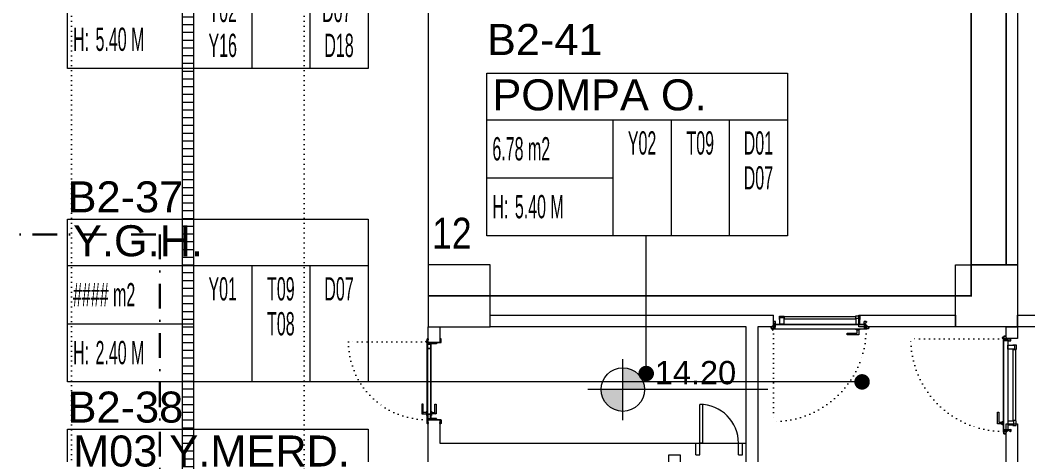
# Model space of a CAD drawing. Header units: metres. Extents: x -19121 to 152404, y -12107 to 29421.
# Drawn here: x 5534 to 6833, y 3035 to 3596 of the extents above; entities that cross this region are included whole.
import ezdxf
from ezdxf.enums import TextEntityAlignment as Align

# ---------------------------------------------------------------- set-up
doc = ezdxf.new("R2010")
doc.units = ezdxf.units.M
doc.header["$LTSCALE"] = 50
doc.header["$MEASUREMENT"] = 0
for name, pattern in [('DASHDOT', [25.4, 12.7, -6.35, 0, -6.35]), ('DOT2', [0.125, 0, -0.125]), ('HIDDEN', [0.375, 0.25, -0.125])]:
    doc.linetypes.add(name, pattern=pattern)
doc.layers.get('0').update_dxf_attribs({"color": 9, "lineweight": 5})
for name, color, linetype, lineweight in [('00', 9, 'Continuous', 5), ('01', 9, 'Continuous', 5), ('05', 9, 'Continuous', 5), ('06B', 9, 'Continuous', 5), ('06D', 9, 'Continuous', 5), ('10', 9, 'Continuous', 5), ('14', 9, 'Continuous', 5), ('20', 9, 'DOT2', 5), ('21', 9, 'Continuous', 5), ('21_mahal200', 9, 'Continuous', 5), ('E-KABLO', 7, 'Continuous', 30)]:
    doc.layers.add(name, color=color, linetype=linetype, lineweight=lineweight)
doc.styles.add('Arial', font='arial.ttf', dxfattribs={"height": 2.5})
doc.styles.add('MuuM_TEXT-ITALIC', font='ARIALNI.TTF')
doc.styles.add('MuuM_TEXT-STANDART', font='ARIALN.TTF')
doc.dimstyles.new('MuuM_DIM200', dxfattribs={"dimscale": 20, "dimtxt": 2, "dimasz": 1, "dimexe": 1, "dimexo": 1, "dimgap": 1, "dimtad": 1, "dimdec": 1, "dimrnd": 0.5, "dimdsep": 46, "dimtxsty": 'MuuM_TEXT-STANDART', "dimblk": 'ARCHTICK', "dimcen": 0, "dimdle": 0.15, "dimclrd": 256, "dimclre": 256, "dimclrt": 256, "dimadec": 0, "dimazin": 0, "dimtfac": 5, "dimtdec": 1, "dimtix": 1, "dimtmove": 2, "dimatfit": 3, "dimldrblk": 'DOT', "dimfxl": 3, "dimfxlon": 1, "dimtolj": 1, "dimlwd": -1, "dimlwe": -1, "dimarcsym": 0})

# ---------------------------------------------------------------- blocks, each defined once
blk = doc.blocks.new('p-kolon_80x80')
blk.add_lwpolyline([(-40, -40), (40, -40), (40, 40), (-40, 40)], close=True)
blk = doc.blocks.new('2.bod.sitatik')
at = {"layer": '01'}
blk.add_blockref('p-kolon_80x80', (6100, -5390), dxfattribs=at)
at = {"layer": '01', "xscale": -1, "rotation": 180}
blk.add_blockref('p-kolon_80x80', (6780, -5390), dxfattribs=at)
blk = doc.blocks.new('p-işyeri')
at = {"color": 0, "const_width": 2}
blk.add_lwpolyline([(200, 0), (200, 700), (-200, 700), (-200, 0)], close=True, dxfattribs=at)
blk = doc.blocks.new('p-birim')
blk.add_lwpolyline([(0, 0), (1, 0), (1, 1), (0, 1)], close=True)
blk = doc.blocks.new('*U15')
at = {"ltscale": 15}
for p, q in [((-25, 1), (-26, 0)), ((-25, -1), (-26, 0)), ((-23, 1), (-25, 1)), ((-23, 1), (-23, -2)), ((-21, -3), (-18, 3)), ((-21, -3), (-18, 3)), ((-20, -3), (-17, 3)), ((-20, -3), (-16, 3)), ((-18, -3), (-15, 3)), ((-18, -3), (-15, 3)), ((-18, 1), (-18, 2)), ((-17, -3), (-14, 3)), ((-17, -3), (-13, 3)), ((-17, 1), (-17, 2)), ((-15, -3), (-12, 3)), ((-15, -3), (-12, 3)), ((-15, 1), (-15, 2)), ((-14, -3), (-11, 3)), ((-14, -3), (-10, 3)), ((-14, 1), (-14, 2)), ((-12, -3), (-9, 3)), ((-12, -3), (-9, 3)), ((-12, 1), (-12, 2)), ((-11, -3), (-8, 3)), ((-11, -3), (-7, 3)), ((-11, 1), (-11, 2)), ((-9, -3), (-6, 3)), ((-9, -3), (-6, 3)), ((-9, 1), (-9, 2)), ((-8, -3), (-4, 3)), ((-8, -3), (-5, 3)), ((-8, 1), (-8, 2)), ((-6, -3), (-3, 3)), ((-6, -3), (-3, 3)), ((-6, 1), (-6, 2)), ((-5, -3), (-1, 3)), ((-5, -3), (-2, 3)), ((-5, 1), (-5, 2)), ((-3, 1), (-3, 2)), ((0, 4), (-2, 1)), ((-2, 1), (-2, 2)), ((0, 0), (-1, 0)), ((-25, -1), (-23, -2)), ((-9, -2), (-23, -2)), ((-21, -3), (-21, -2)), ((-20, -3), (-19, -2)), ((-20, -2), (-19, -2)), ((-19, -2), (-18, -2)), ((-18, -3), (-18, -2)), ((-17, -3), (-16, -2)), ((-17, -2), (-16, -2)), ((-16, -2), (-15, -2)), ((-15, -3), (-15, -2)), ((-14, -3), (-13, -2)), ((-14, -2), (-13, -2)), ((-13, -2), (-12, -2)), ((-12, -3), (-12, -2)), ((-11, -3), (-10, -2)), ((-11, -2), (-10, -2)), ((-10, -2), (-9, -2)), ((-9, -3), (-9, -2)), ((-8, -2), (-7, -2)), ((-8, -3), (-7, -2)), ((-7, -2), (-6, -2)), ((-6, -3), (-6, -2)), ((-5, -2), (-4, -2)), ((-5, -3), (-4, -2)), ((-4, -2), (-2, -2)), ((0, -4), (-2, -2)), ((0, 0), (-1, 0))]:
    blk.add_line(p, q, dxfattribs=at)
for p, q in [((-7, 1), (-23, 1)), ((-17, 1), (-19, 1)), ((-16, 1), (-17, 1)), ((-14, 1), (-16, 1)), ((-13, 1), (-14, 1)), ((-11, 1), (-13, 1)), ((-10, 1), (-11, 1)), ((-8, 1), (-10, 1)), ((-7, 1), (-8, 1)), ((-5, 1), (-7, 1)), ((-4, 1), (-5, 1)), ((-2, 1), (-4, 1)), ((-2, 1), (-2, 1)), ((0, 0), (0, 4)), ((-2, -2), (-2, -2)), ((0, 0), (0, -4))]:
    blk.add_line(p, q)
for centre, radius, start, end in [((-26, 4), 3.92, 274.361, 322.1025), ((-26, -4), 3.92, 37.8975, 85.639), ((-18, 3), 0.0971, 330.3204, 150.3204), ((-17, 3), 0.0971, 330.3204, 150.3204), ((-15, 3), 0.0971, 330.3204, 150.3204), ((-14, 3), 0.0971, 330.3204, 150.3204), ((-12, 3), 0.0971, 330.3204, 150.3204), ((-11, 3), 0.0971, 330.3204, 150.3204), ((-9, 3), 0.0971, 330.3204, 150.3204), ((-8, 3), 0.0971, 330.3204, 150.3204), ((-6, 3), 0.0971, 330.3204, 150.3204), ((-5, 3), 0.0971, 330.3204, 150.3204), ((-3, 3), 0.0971, 330.3204, 150.3204), ((-2, 3), 0.0971, 330.3204, 150.3204), ((-1, 0), 0.486, 90, 270), ((0, 4), 0.25, 0, 150.0864), ((-21, -3), 0.0971, 150.3204, 330.3204), ((-20, -3), 0.0971, 150.3204, 330.3204), ((-18, -3), 0.0971, 150.3204, 330.3204), ((-17, -3), 0.0971, 150.3204, 330.3204), ((-15, -3), 0.0971, 150.3204, 330.3204), ((-14, -3), 0.0971, 150.3204, 330.3204), ((-12, -3), 0.0971, 150.3204, 330.3204), ((-11, -3), 0.0971, 150.3204, 330.3204), ((-9, -3), 0.0971, 150.3204, 330.3204), ((-8, -3), 0.0971, 150.3204, 330.3204), ((-6, -3), 0.0971, 150.3204, 330.3204), ((-5, -3), 0.0971, 150.3204, 330.3204), ((0, -4), 0.25, 209.9136, 0)]:
    blk.add_arc(centre, radius, start, end, dxfattribs=at)
blk = doc.blocks.new('conta')
at = {"ltscale": 10}
for p, q in [((-2649.9, 5345.5), (-2649.8, 5345.6)), ((-2649.9, 5344.5), (-2649.8, 5344.3)), ((-2649.8, 5344.3), (-2649.7, 5344.3)), ((-2649.7, 5345.4), (-2649.3, 5345.4)), ((-2649.2, 5345.4), (-2649.1, 5345.5)), ((-2649, 5344), (-2648.8, 5343.8)), ((-2648.9, 5344.1), (-2648.7, 5343.9)), ((-2648.8, 5345.1), (-2648.6, 5345.3)), ((-2648.8, 5344.9), (-2648.6, 5345.2)), ((-2648.7, 5343.8), (-2648.7, 5343.8)), ((-2648.6, 5345.3), (-2648.6, 5345.3))]:
    blk.add_line(p, q, dxfattribs=at)
for centre, radius, start, end in [((-2649.8, 5345.5), 0.05, 140.6345, 188.9372), ((-2653, 5345), 3.19, 350.4674, 8.9372), ((-2649.9, 5344.5), 0.02, 170.4674, 213.7451), ((-2649.7, 5345.6), 0.0696, 22.2428, 159.258), ((-2650.9, 5345), 1.24, 340.3382, 16.7772), ((-2649.7, 5344.6), 0.03, 160.3382, 273.2666), ((-2649.7, 5345.4), 0.03, 90, 196.7772), ((-2649.6, 5341.5), 3.01, 80.4362, 93.2666), ((-2649.3, 5345.5), 0.05, 270, 303.0062), ((-2649.2, 5344.1), 0.231, 353.9571, 81.9004), ((-2649.1, 5345.5), 0.03, 4.7972, 123.0062), ((-2649.1, 5344.5), 0.03, 260.4362, 338.7066), ((-2651.2, 5344.8), 2.33, 7.5897, 18.7951), ((-2649, 5345.6), 0.05, 18.7951, 42.1429), ((-2650.2, 5345), 1.27, 338.7066, 23.0418), ((-2648.9, 5344.1), 0.1, 173.9571, 217.2653), ((-2648.8, 5345.1), 0.05, 187.5897, 322.7347), ((-2658.2, 5345.2), 9.36, 353.6857, 357.8537), ((-2648.8, 5344.2), 0.1, 173.6857, 217.2653), ((-2648.8, 5344.8), 0.05, 142.7347, 180.2669), ((-2648.7, 5343.8), 0.05, 217.2653, 307.2653), ((-2648.7, 5343.8), 0.05, 307.2653, 37.2653), ((-2648.6, 5345.3), 0.05, 52.7347, 142.7347), ((-2648.6, 5345.3), 0.05, 322.7347, 52.7347)]:
    blk.add_arc(centre, radius, start, end, dxfattribs=at)
for points, knots in [([(-2649, 5345.6), (-2649, 5345.6), (-2649.1, 5345.7), (-2649.2, 5345.4), (-2649.3, 5345.7), (-2649.4, 5345.5), (-2649.5, 5345.7), (-2649.6, 5345.5), (-2649.7, 5345.6), (-2649.7, 5345.6)], [0.0086373, 0.0086373, 0.0086373, 0.0086373, 0.1097304, 0.3133405, 0.4430081, 0.5658764, 0.7165186, 0.8527974, 0.9648495, 0.9648495, 0.9648495, 0.9648495]), ([(-2649.7, 5344.3), (-2649.7, 5344.3), (-2649.7, 5344.5), (-2649.6, 5344.3), (-2649.3, 5344.4), (-2649.2, 5344.4), (-2649.2, 5344.4)], [0, 0, 0, 0, 0.1008757, 0.3841126, 0.5436166, 0.6906785, 0.6906785, 0.6906785, 0.6906785])]:
    blk.add_open_spline(points, degree=3, knots=knots, dxfattribs=at)
blk = doc.blocks.new('p-yn_sackasa')
at = {"layer": '10', "linetype": 'Continuous'}
for p, q in [((-2.2, 0), (-2.2, -0.2)), ((0, 6.9), (0, 6.2)), ((0, 6.2), (0, 6.9)), ((0.1, 6.9), (0.1, 6.2)), ((0.2, 6.9), (0.2, 6.2)), ((2.7, 7.2), (0.3, 7.2)), ((2.7, 7.2), (0.3, 7.2)), ((2.7, 7), (0.3, 7)), ((0.3, 7), (2.7, 7)), ((0.3, 6.1), (0.8, 6.1)), ((0.7, 6), (0.3, 6)), ((0.3, 5.9), (0.7, 5.9)), ((0.8, 5.9), (0.3, 5.9)), ((0.7, 5.9), (0.7, 6)), ((0.7, -0.7), (0.7, 2.3)), ((0.7, -0.7), (0.7, 2.3)), ((0.8, 5.9), (0.8, 6.1)), ((0.8, -0.7), (0.8, 2.3)), ((0.8, -0.7), (0.8, 2.3)), ((0.9, 2.3), (1, 2.3)), ((0.9, 2.3), (0.9, 2.3)), ((1, 2.5), (1, 2.4)), ((1, 2.5), (1, 2.5)), ((1.1, 2.5), (1.1, 3.7)), ((1.1, 2.5), (1.1, 3.7)), ((1.3, 3.7), (1.3, 2.5)), ((1.3, 2.5), (1.3, 3.7)), ((2.5, 4), (1.4, 4)), ((1.4, 4), (2.5, 4)), ((1.4, 3.8), (2.5, 3.8)), ((2.5, 3.8), (1.4, 3.8)), ((2.5, 3.4), (2.6, 3.7)), ((2.6, 3.7), (2.5, 3.4)), ((2.7, 3.6), (2.6, 3.3)), ((2.7, 3.6), (2.6, 3.3)), ((2.8, 3.3), (2.8, 6.9)), ((2.8, 3.3), (2.8, 6.9)), ((2.9, 3.3), (2.9, 6.9)), ((2.9, 3.3), (2.9, 6.9)), ((-2.9, -1.7), (-2.9, -0.3)), ((-2.9, -0.3), (-2.9, -1.7)), ((-2.8, -0.3), (-2.8, -1.7)), ((-2.8, -0.3), (-2.8, -1.7)), ((-2.2, 0), (-2.7, 0)), ((-2.2, 0), (-2.7, 0)), ((-2.2, -0.1), (-2.7, -0.1)), ((-2.2, -0.2), (-2.7, -0.2)), ((1, -1.8), (-2.7, -1.8)), ((1, -1.9), (-2.7, -1.9)), ((-2.7, -2), (1, -2)), ((1, -2), (-2.7, -2)), ((-2.2, -0.1), (-2.2, 0)), ((0.9, -0.8), (1, -0.8)), ((0.9, -0.8), (0.9, -0.8)), ((1, -0.9), (1, -0.9)), ((1, -0.9), (1, -0.9)), ((1.1, -1), (1.1, -1.7)), ((1.1, -1), (1.1, -1.7)), ((1.3, -1), (1.3, -1.7)), ((1.3, -1), (1.3, -1.7))]:
    blk.add_line(p, q, dxfattribs=at)
for points in [[(0.1, 2.1), (0.7, 2.1), (0.7, -0.5), (0.1, -0.5)], [(0.1, 2.1), (0.4, 2.1), (0.4, -0.5), (0.1, -0.5)]]:
    blk.add_lwpolyline(points, close=True, dxfattribs=at)
for centre, radius, start, end in [((0.3, 6.9), 0.249, 90, 180), ((0.3, 6.9), 0.261, 90, 180), ((0.3, 6.2), 0.249, 181.345, 271.3502), ((0.3, 6.2), 0.261, 180, 270), ((0.3, 6.9), 0.122, 90, 180), ((0.3, 6.2), 0.122, 180, 270), ((0.3, 6.9), 0.11, 90, 180), ((0.3, 6.2), 0.11, 180, 270), ((0.9, 2.3), 0.206, 63.2169, 180), ((0.9, 2.3), 0.219, 63.2153, 180), ((0.9, 2.3), 0.0801, 63.215, 180), ((0.9, 2.3), 0.0674, 63.2144, 180), ((1, 2.5), 0.219, 243.2148, 0), ((1, 2.5), 0.0801, 243.2203, 0), ((1, 2.5), 0.206, 243.2197, 0), ((1, 2.5), 0.0674, 243.2129, 0), ((1.4, 3.7), 0.24, 90, 180), ((1.4, 3.7), 0.253, 90, 180), ((1.4, 3.7), 0.114, 90, 180), ((1.4, 3.7), 0.101, 90, 180), ((2.5, 3.7), 0.249, 342.8613, 90), ((2.5, 3.7), 0.261, 342.8602, 90), ((2.5, 3.7), 0.122, 342.8607, 90), ((2.5, 3.7), 0.11, 342.8621, 90), ((2.7, 3.3), 0.232, 162.8601, 0), ((2.7, 3.3), 0.219, 162.8613, 0), ((2.7, 3.3), 0.0927, 162.8605, 0), ((2.7, 3.3), 0.0801, 162.8624, 0), ((2.7, 6.9), 0.249, 0, 90), ((2.7, 6.9), 0.261, 0, 90), ((2.7, 6.9), 0.122, 0, 90), ((2.7, 6.9), 0.11, 0, 90), ((-2.7, -0.3), 0.24, 90, 180), ((-2.7, -0.3), 0.253, 90, 180), ((-2.7, -1.7), 0.24, 180, 270), ((-2.7, -1.7), 0.253, 180, 270), ((-2.7, -0.3), 0.114, 90, 180), ((-2.7, -0.3), 0.101, 90, 180), ((-2.7, -1.7), 0.114, 180, 270), ((-2.7, -1.7), 0.101, 180, 270), ((0.9, -0.7), 0.206, 180, 296.7851), ((0.9, -0.7), 0.219, 180, 296.785), ((0.9, -0.7), 0.0674, 180, 180.5245), ((0.9, -0.7), 0.0801, 180, 296.785), ((0.9, -0.7), 0.0674, 180, 296.7871), ((1, -1), 0.219, 0, 116.7854), ((1, -1), 0.206, 0, 116.7836), ((1, -1), 0.0801, 0, 116.7811), ((1, -1), 0.0674, 0, 116.7871), ((1, -1.7), 0.114, 270, 0), ((1, -1.7), 0.24, 270, 0), ((1, -1.7), 0.101, 270, 0), ((1, -1.7), 0.253, 270, 0)]:
    blk.add_arc(centre, radius, start, end, dxfattribs=at)
at = {"layer": '10', "xscale": 0.0842696629213483, "yscale": 0.0842696629213483, "zscale": 0.0842696629213483}
blk.add_blockref('*U15', (1, 1.3), dxfattribs=at)
at = {"layer": '14', "xscale": -0.7887640449438696, "yscale": 0.7887640449438696, "zscale": 0.7887640449438204, "rotation": 90}
blk.add_blockref('conta', (4217.8, -2086.4), dxfattribs=at)
blk = doc.blocks.new('*U311')
at = {"layer": '06D'}
for points in [[(110.1, 4.8), (110.1, 11), (95.1, 11), (95.1, 9.1), (107.9, 9.1), (107.9, 9.1), (107.9, 4.8), (110.1, 4.8)], [(111.2, 3.5), (111.2, 4.8), (106.8, 4.8), (106.8, 3.5), (111.2, 3.5)]]:
    blk.add_lwpolyline(points, dxfattribs=at)
for points in [[(8.5, -8.6), (7.9, -8.6), (7.9, -12.6, 0.414214), (8.2, -13), (13.7, -13, 0.414214), (14.1, -12.6), (14.1, -8.6), (13.5, -8.6)], [(111.5, -8.6), (112.1, -8.6), (112.1, -12.6, -0.414214), (111.7, -13), (106.2, -13, -0.414214), (105.9, -12.6), (105.9, -8.6), (106.5, -8.6)]]:
    blk.add_lwpolyline(points, format="xyb", dxfattribs=at)
for points in [[(8.5, -11.1), (13.5, -11.1), (13.5, -2.5), (8.5, -2.5)], [(14.1, -12.4), (105.9, -12.4), (105.9, -9.2), (14.1, -9.2)], [(111.5, -10), (106.5, -10), (106.5, -2.5), (111.5, -2.5)]]:
    blk.add_lwpolyline(points, close=True, dxfattribs=at)
at = {"layer": '10', "ltscale": 10}
for p, q in [((-1.6, 3.7), (-1.7, 3.6)), ((-1.6, 3.7), (-1.7, 3.6)), ((-1.2, 3.1), (-1.2, 3.2)), ((-1.2, 3.1), (-1.2, 3.2)), ((-1.2, 3.1), (-1.1, 3.1)), ((-1.2, 3.1), (-1.1, 3.1)), ((-1.1, 3), (-1.1, 3.4)), ((-1.1, 3), (-1.1, 3.4)), ((-0.8, 3), (-0.8, 3.4)), ((-0.8, 3), (-0.8, 3.4)), ((0.3, 3.4), (0.3, 3.3)), ((0.4, 3.5), (119.6, 3.5)), ((0.4, 3.4), (0.4, 3.3)), ((0.4, 3.2), (2.2, 3.2)), ((0.5, 3.4), (119.5, 3.4)), ((0.5, 3.3), (2.3, 3.3)), ((1, 0), (2, 0.7)), ((2, 1.1), (2, 0.7)), ((2.3, 1.1), (2, 1.1)), ((2, 0.7), (2, -0.8)), ((2.3, 3.1), (2.3, -2.4)), ((2.3, 0.7), (2.3, 1.1)), ((2.3, -0.8), (2.3, 0.7)), ((2.4, 3.2), (2.4, -2.3)), ((117.5, 3.2), (117.5, -2.3)), ((119.5, 3.3), (117.6, 3.3)), ((119.6, 3.2), (117.7, 3.2)), ((117.7, 3.1), (117.7, -2.4)), ((117.7, 1.1), (117.7, -0.4)), ((118, 1.1), (117.7, 1.1)), ((117.7, 1.1), (117.7, -0.4)), ((118, 1.1), (117.7, 1.1)), ((118, -0.4), (118, 1.1)), ((118, -0.4), (118, 1.1)), ((118, 0.9), (119, 0.9)), ((118, 0.9), (119, 0.9)), ((118, 0.7), (119, 0.7)), ((118, 0.7), (119, 0.7)), ((119, 0.3), (118, -0.4)), ((119, 0.3), (118, -0.4)), ((119.5, 3.4), (119.5, 3.3)), ((119.7, 3.4), (119.7, 3.3)), ((2, -0.4), (1, -0.4)), ((2, -0.6), (1, -0.6)), ((2, -0.8), (2.3, -0.8)), ((2.4, -2.5), (117.6, -2.5)), ((2.5, -2.3), (117.5, -2.3)), ((117.7, -0.4), (117.7, -0.8)), ((117.7, -0.4), (117.7, -0.8)), ((117.7, -0.8), (118, -0.8)), ((117.7, -0.8), (118, -0.8)), ((118, -0.8), (118, -0.4)), ((118, -0.8), (118, -0.4))]:
    blk.add_line(p, q, dxfattribs=at)
blk.add_circle((-0.9, 4.2), 0.843, dxfattribs=at)
blk.add_circle((-0.9, 4.2), 0.843, dxfattribs=at)
for centre, radius, start, end in [((-0.9, 4.2), 1.01, 219.4092, 254.2861), ((-0.9, 4.2), 1.01, 219.4092, 254.2861), ((-0.4, 3.2), 0.428, 156.352, 217.621), ((-0.4, 3.2), 0.428, 156.352, 217.621), ((-0.4, 3.2), 0.302, 105.5524, 240.0315), ((-0.4, 3.2), 0.302, 105.5524, 240.0315), ((0.4, 3.4), 0.1, 90, 180), ((0.4, 3.3), 0.1, 180, 270), ((0.5, 3.4), 0.005, 90, 180), ((0.5, 3.3), 0.005, 180, 270), ((2.2, 3.1), 0.05, 0, 90), ((2.3, 3.2), 0.1, 0, 90), ((117.6, 3.2), 0.1, 90, 180), ((117.7, 3.1), 0.05, 90, 180), ((119.5, 3.4), 0.005, 0, 90), ((119.5, 3.3), 0.005, 270, 0), ((119.6, 3.4), 0.1, 0, 90), ((119.6, 3.3), 0.1, 270, 0), ((2.4, -2.4), 0.1, 180, 270), ((2.5, -2.3), 0.05, 180, 270), ((117.6, -2.3), 0.141, 284.9271, 345.0729)]:
    blk.add_arc(centre, radius, start, end, dxfattribs=at)
at = {"layer": '20'}
blk.add_lwpolyline([(0.3, 3.4), (0.3, 122.8, -0.414214), (119.7, 3.4, 1)], format="xyb", dxfattribs=at)
at = {"xscale": -1, "rotation": 180}
blk.add_blockref('p-yn_sackasa', (0, 1), dxfattribs=at)
at = {"rotation": 180}
blk.add_blockref('p-yn_sackasa', (120, 1), dxfattribs=at)
blk = doc.blocks.new('p-ızgara')
at = {"layer": '06D'}
h = blk.add_hatch(dxfattribs=at)
h.set_pattern_fill('_USER', color=252, scale=10, angle=180, style=0, pattern_type=0)
h.set_pattern_definition([(180, (20, -8630), (-1e-15, -10), [])])
h.paths.add_polyline_path([(5742.5, -4975), (5742.5, -8278.5), (5757.5, -8278.5), (5757.5, -4975)])
blk.add_lwpolyline([(5742.5, -4975), (5742.5, -8278.5), (5757.5, -8278.5), (5757.5, -4975)], close=True, dxfattribs=at)
blk = doc.blocks.new('gr-p-barel kilitli kapı kolu')
at = {"flags": 128}
for points in [[(-0.9, 0.8), (-0.9, 4.9), (-11.7, 4.9), (-11.7, 6.7), (0.9, 6.7), (0.9, 0.8)], [(-0.8, 5), (0.8, 6.6)]]:
    blk.add_lwpolyline(points, dxfattribs=at)
blk.add_lwpolyline([(-2.75, 0), (-2.75, 0.7), (2.75, 0.7), (2.75, 0)])
blk.add_lwpolyline([(-1.3, 0.7), (1.3, 0.7), (1.3, 0.8), (-1.3, 0.8)], close=True)
blk = doc.blocks.new('prf-scr2')
at = {"linetype": 'DOT2', "ltscale": 10}
blk.add_line((0, 0.2), (0, -1.1), dxfattribs=at)
for p, q in [((-0.1, -0.2), (0.1, -0.3)), ((0.1, -0.2), (-0.1, -0.2)), ((0.1, -0.3), (-0.1, -0.3)), ((-0.1, -0.3), (0.1, -0.4)), ((0.1, -0.4), (-0.1, -0.4)), ((0.1, -0.5), (-0.1, -0.4)), ((-0.1, -0.4), (0.1, -0.4)), ((0.1, -0.6), (-0.1, -0.5)), ((-0.1, -0.5), (0.1, -0.5)), ((-0.1, -0.6), (0.1, -0.7)), ((0.1, -0.6), (-0.1, -0.6)), ((-0.1, -0.6), (0.1, -0.6)), ((-0.1, -0.7), (0.1, -0.8)), ((0.1, -0.7), (-0.1, -0.7)), ((-0.1, -0.8), (0.1, -0.8)), ((0.1, -0.8), (-0.1, -0.8)), ((0.1, -0.2), (0, -0.1)), ((0, -0.2), (0.1, -0.2))]:
    blk.add_line(p, q)
blk.add_lwpolyline([(0.2, 0), (-0.2, 0), (-0.2, 0), (-0.1, -0.1), (0.1, -0.1), (0.2, 0), (0.2, 0)], close=True)
for points in [[(0.2, 0), (-0.2, 0)], [(-0.1, -0.1), (-0.1, -0.2), (-0.1, -0.2), (-0.1, -0.2), (-0.1, -0.2), (-0.1, -0.3), (-0.1, -0.3), (-0.1, -0.3), (-0.1, -0.3), (-0.1, -0.4), (-0.1, -0.4), (-0.1, -0.4), (-0.1, -0.4), (-0.1, -0.4), (-0.1, -0.5), (-0.1, -0.5), (-0.1, -0.5), (-0.1, -0.5), (-0.1, -0.5), (-0.1, -0.5), (-0.1, -0.6), (-0.1, -0.6), (-0.1, -0.6), (-0.1, -0.6), (-0.1, -0.6), (-0.1, -0.7), (-0.1, -0.7), (-0.1, -0.7), (-0.1, -0.7), (-0.1, -0.7), (-0.1, -0.8), (-0.1, -0.8), (-0.1, -0.8), (-0.1, -0.8), (0, -0.9), (0, -0.9), (0, -0.9), (0.1, -0.8), (0.1, -0.8), (0.1, -0.7), (0.1, -0.7), (0.1, -0.7), (0.1, -0.7), (0.1, -0.7), (0.1, -0.7), (0.1, -0.6), (0.1, -0.6), (0.1, -0.6), (0.1, -0.6), (0.1, -0.6), (0.1, -0.5), (0.1, -0.5), (0.1, -0.5), (0.1, -0.5), (0.1, -0.4), (0.1, -0.4), (0.1, -0.4), (0.1, -0.4), (0.1, -0.4), (0.1, -0.3), (0.1, -0.3), (0.1, -0.3), (0.1, -0.3), (0.1, -0.3), (0.1, -0.3), (0.1, -0.2), (0.1, -0.2), (0.1, -0.2), (0.1, -0.2), (0.1, -0.2), (0.1, -0.1)]]:
    blk.add_lwpolyline(points)
blk = doc.blocks.new('K-SAC-01')
at = {"layer": '10'}
for points in [[(-4.6, 16.2, -0.414214), (-4.5, 16.3), (-0.1, 16.3, -0.414214), (0, 16.2), (0, 5.9), (0.2, 5.9), (0.2, 16.2, 0.414214), (-0.1, 16.5), (-4.5, 16.5, 0.414214), (-4.8, 16.2), (-4.8, 15.3, 0.414214), (-4.5, 15), (-3.4, 15), (-3.4, 15.2), (-4.5, 15.2, -0.414214), (-4.6, 15.3)], [(104.6, 16.2, 0.414214), (104.5, 16.3), (100.1, 16.3, 0.414214), (100, 16.2), (100, 5.9), (99.8, 5.9), (99.8, 16.2, -0.414214), (100.1, 16.5), (104.5, 16.5, -0.414214), (104.8, 16.2), (104.8, 15.3, -0.414214), (104.5, 15), (103.4, 15), (103.4, 15.2), (104.5, 15.2, 0.414214), (104.6, 15.3)], [(0.2, 10.3, -0.414214), (0.5, 10.6), (1.5, 10.6, -0.414214), (1.8, 10.3), (1.8, 3.9, -0.414214), (1.5, 3.6, -0.414214), (1.2, 3.9), (1.2, 4.8), (0.2, 4.8), (0.2, -1.2, -0.414214), (-0.1, -1.5), (-4.5, -1.5, -0.414214), (-4.8, -1.2), (-4.8, -0.3, -0.414214), (-4.5, 0), (-3.4, 0), (-3.4, -0.2), (-4.5, -0.2, 0.414214), (-4.6, -0.3), (-4.6, -1.2, 0.414214), (-4.5, -1.3), (-0.1, -1.3, 0.414214), (0, -1.2), (0, 5), (1.4, 5), (1.4, 3.9, 0.414214), (1.5, 3.8, 0.414214), (1.6, 3.9), (1.6, 10.3, 0.414214), (1.5, 10.4), (0.5, 10.4, 0.414214), (0.4, 10.3), (0.4, 9.4), (0.2, 9.4)], [(-0.4, -2), (1, -1.4), (1, 1.5), (1.2, 1.5), (1.2, -1.5), (-0.3, -2.2, -14.796002)], [(99.8, 10.3, 0.414214), (99.5, 10.6), (98.5, 10.6, 0.414214), (98.2, 10.3), (98.2, 3.9, 0.414214), (98.5, 3.6, 0.414214), (98.8, 3.9), (98.8, 4.8), (99.8, 4.8), (99.8, -1.2, 0.414214), (100.1, -1.5), (104.5, -1.5, 0.414214), (104.8, -1.2), (104.8, -0.3, 0.414214), (104.5, 0), (103.4, 0), (103.4, -0.2), (104.5, -0.2, -0.414214), (104.6, -0.3), (104.6, -1.2, -0.414214), (104.5, -1.3), (100.1, -1.3, -0.414214), (100, -1.2), (100, 5), (98.6, 5), (98.6, 3.9, -0.414214), (98.5, 3.8, -0.414214), (98.4, 3.9), (98.4, 10.3, -0.414214), (98.5, 10.4), (99.5, 10.4, -0.414214), (99.6, 10.3), (99.6, 9.4), (99.8, 9.4)]]:
    blk.add_lwpolyline(points, format="xyb", close=True, dxfattribs=at)
for points in [[(98.8, 0.1), (98.8, 2.1), (99.1, 2.1), (99.1, 3.2), (1.5, 3.2), (1.5, 2.1), (1.8, 2.1), (1.8, 0.1), (1.5, 0.1), (1.5, 1.9), (1.2, 1.9), (1.2, 3.5), (99.4, 3.5), (99.4, 1.9), (99.1, 1.9), (99.1, 0.1)], [(98.8, 2.1), (98.8, 0.1), (99.4, 0.1), (99.4, -1.5), (1.2, -1.5), (1.2, 0.1), (1.8, 0.1), (1.8, 2.1), (2.1, 2.1), (2.1, -0.1), (1.5, -0.1), (1.5, -1.2), (99.1, -1.2), (99.1, -0.1), (98.5, -0.1), (98.5, 2.1), (98.8, 2.1)]]:
    blk.add_lwpolyline(points, dxfattribs=at)
for points in [[(2.1, 3), (8.1, 3), (8.1, -1), (2.1, -1)], [(2.4, 2.7), (7.8, 2.7), (7.8, -0.7), (2.4, -0.7)], [(98.5, 3), (92.5, 3), (92.5, -1), (98.5, -1)], [(98.2, 2.7), (92.8, 2.7), (92.8, -0.7), (98.2, -0.7)]]:
    blk.add_lwpolyline(points, close=True, dxfattribs=at)
blk.add_circle((-0.9, -2.5), 0.55, dxfattribs=at)
at = {"layer": '20', "linetype": 'HIDDEN'}
for points in [[(-0.2, -1.3), (-0.2, 0), (-1.7, 0), (-1.7, -1.3)], [(-0.4, -2), (-0.4, -0.2), (-1.5, -0.2), (-1.5, -2)]]:
    blk.add_lwpolyline(points, dxfattribs=at)
at = {"layer": '20'}
blk.add_lwpolyline([(-0.9, -2.5), (-0.9, -102.9)], dxfattribs=at)
blk.add_arc((-0.9, -2.5), 100.4, 270, 1.5131, dxfattribs=at)
at = {"layer": '06B'}
blk.add_blockref('gr-p-barel kilitli kapı kolu', (91.4, 3.5), dxfattribs=at)
at = {"layer": '06B', "xscale": -1, "rotation": 180}
blk.add_blockref('gr-p-barel kilitli kapı kolu', (91.4, -1.5), dxfattribs=at)
at = {"layer": '10', "xscale": -1, "rotation": 90}
blk.add_blockref('prf-scr2', (1.5, 1), dxfattribs=at)
at = {"layer": '10', "rotation": 270}
blk.add_blockref('prf-scr2', (99.1, 1.2), dxfattribs=at)
blk = doc.blocks.new('0_elevationtarget-p-bk')
h = blk.add_hatch(color=250)
h.paths.add_polyline_path([(1.875, 0, 0.414214), (0, 1.875), (0, 0)])
h.paths.add_polyline_path([(0, 0), (-1.875, 0, 0.414214), (0, -1.875)])
blk.add_line((0, -2.625), (0, 2.625))
blk.add_lwpolyline([(12.453, 0), (-3, 0)])
blk.add_circle((0, 0), 1.875)
at = {"style": 'Arial'}
blk.add_attdef('BITMISKOT', text='', height=2, dxfattribs=at).set_placement((4.5, 0), align=Align.BOTTOM_LEFT)
at = {"style": 'MuuM_TEXT-ITALIC'}
blk.add_attdef('FINISHINGFLOORLEVEL', text='', height=2, dxfattribs=at).set_placement((4.5, -0.592), align=Align.TOP_LEFT)
blk = doc.blocks.new('_ArchTick')
at = {"color": 0, "linetype": 'ByBlock', "const_width": 0.15}
blk.add_lwpolyline([(-0.5, -0.5), (0.5, 0.5)], dxfattribs=at)
blk = doc.blocks.new('_Dot')
at = {"color": 0, "linetype": 'ByBlock', "lineweight": -2}
blk.add_line((-0.5, 0), (-1, 0), dxfattribs=at)
at = {"color": 0, "linetype": 'ByBlock', "const_width": 0.5}
blk.add_lwpolyline([(-0.25, 0, 1), (0.25, 0, 1)], format="xyb", close=True, dxfattribs=at)
blk = doc.blocks.new('0_roomno2')
blk.add_lwpolyline([(19.375, -10.5), (0, -10.5), (0, 0), (19.375, 0)], close=True)
for points in [[(0, -3), (19.375, -3)], [(8.125, -3), (8.125, -10.5)], [(11.875, -3), (11.875, -10.5)], [(15.625, -3), (15.625, -10.5)], [(0, -6.75), (8.125, -6.75)]]:
    blk.add_lwpolyline(points)
at = {"style": 'MuuM_TEXT-STANDART', "width": 0.6}
blk.add_text('H:', height=1.5, dxfattribs=at).set_placement((0.35, -8.608), align=Align.MIDDLE_LEFT)
at = {"style": 'Arial'}
blk.add_attdef('ODANO', (0, 1.17), '', height=2, dxfattribs=at)
blk.add_attdef('MEKANADI', text='', height=2, dxfattribs=at).set_placement((0.35, -3), align=Align.BOTTOM_LEFT)
at = {"style": 'MuuM_TEXT-STANDART', "width": 0.6}
for tag, p in [('YER01', (10, -4.5)), ('TAVAN01', (13.75, -4.5)), ('DUVAR01', (17.5, -4.5)), ('YER02', (10, -6.75)), ('TAVAN02', (13.75, -6.75)), ('DUVAR02', (17.5, -6.75)), ('YER03', (10, -9)), ('TAVAN03', (13.75, -9)), ('DUVAR03', (17.5, -9))]:
    blk.add_attdef(tag, text='', height=1.5, dxfattribs=at).set_placement(p, align=Align.MIDDLE_CENTER)
for tag, p in [('M2', (0.35, -4.875)), ('TEMIZTAVANYUKSEKLIGI', (1.8, -8.608))]:
    blk.add_attdef(tag, text='', height=1.5, dxfattribs=at).set_placement(p, align=Align.MIDDLE_LEFT)
blk = doc.blocks.new('ttttttttttttt')
for points in [[(3983.5, -30733.6), (3983.5, -30748.6)], [(3988.5, -30733.6), (3983.5, -30733.6)], [(3988.5, -30733.6), (3988.5, -30748.6)], [(4043.5, -30733.6), (4038.5, -30733.6)], [(4038.5, -30733.6), (4038.5, -30748.6)], [(4043.5, -30733.6), (4043.5, -30748.6)], [(3988.5, -30748.6), (3983.5, -30748.6)], [(4034.5, -30748.6), (3988.5, -30748.6)], [(4034.5, -30748.6), (4034.5, -30798.6)], [(4034.5, -30748.6), (4038.5, -30748.6)], [(4043.5, -30748.6), (4038.5, -30748.6)], [(4038.5, -30748.6), (4038.5, -30798.6)]]:
    blk.add_lwpolyline(points)
blk.add_arc((4038.5, -30748.6), 50, 180, 270)
blk = doc.blocks.new('2.bod.Mimari')
at = {"layer": '00'}
for points in [[(6820, -4630), (6820, -5350), (6805, -5350), (6805, -4630)], [(6820, -5415), (7440, -5415), (7440, -5430), (6820, -5430)], [(6805, -5445), (6805, -5430), (6820, -5430), (6820, -5445), (6805, -5445)], [(6820, -5565), (6820, -5630), (6805, -5630), (6805, -5555), (6820, -5555)]]:
    blk.add_lwpolyline(points, close=True, dxfattribs=at)
for points in [[(6505, -5430), (6485, -5430), (6485, -5630), (6470, -5630), (6470, -5430), (6140, -5430), (6140, -5415), (6505, -5415)], [(6505, -5430), (6505, -5415)], [(6615, -5415), (6740, -5415), (6740, -5415), (6740, -5430), (6740, -5430), (6615, -5430), (6615, -5415)], [(6075, -5430), (6075, -5450), (6060, -5450), (6060, -5430)], [(6060, -5705), (6060, -5550), (6075, -5550), (6075, -5580), (6470, -5580)], [(6370, -5701), (6370, -5595), (6385, -5595), (6385, -5701), (6370, -5701)]]:
    blk.add_lwpolyline(points, dxfattribs=at)
at = {"layer": '06D', "linetype": 'DOT2'}
for points in [[(5600, -4350), (5600, -7755), (5600, -8105)], [(5900, -4350), (5900, -7755), (5900, -8105)]]:
    blk.add_lwpolyline(points, dxfattribs=at)
for name, p, rotation in [('K-SAC-01', (6060, -5450), 270), ('ttttttttttttt', (10448.49, -36328.6), 180)]:
    blk.add_blockref(name, p, dxfattribs=dict(rotation=rotation))
at = {"layer": '05', "xscale": -45, "yscale": 720}
blk.add_blockref('p-birim', (6805, -5350), dxfattribs=at)
at = {"layer": '06D'}
blk.add_blockref('p-ızgara', (0, 0), dxfattribs=at)
at = {"layer": '06D', "color": 89, "linetype": 'HIDDEN', "true_color": 0x2e4d23, "rotation": 90}
blk.add_blockref('p-işyeri', (6760, -5190), dxfattribs=at)
at = {"layer": '10', "xscale": -1}
for p, rotation in [((6505, -5429.05), 180), ((6805, -5445), 90)]:
    blk.add_blockref('*U311', p, dxfattribs=dict(at, rotation=rotation))
at = {"layer": '21'}
ref = blk.add_blockref('0_elevationtarget-p-bk', (6310.89, -5510.77), dxfattribs=dict(at, xscale=15, yscale=15, zscale=15))
ref.add_attrib('BITMISKOT', '-14.20', dxfattribs={"layer": '0', "height": 30, "style": 'Arial'}).set_placement((6338.21, -5512.96), align=Align.BOTTOM_LEFT)
at = {"layer": '21_mahal200'}
ref = blk.add_blockref('0_roomno2', (5594.9, -4886.87), dxfattribs=dict(at, xscale=20, yscale=20, zscale=20))
ref.add_attrib('ODANO', 'B2-36', (5594.9, -4878.23), dxfattribs={"layer": '0', "height": 40, "style": 'Arial'})
ref.add_attrib('MEKANADI', 'KAPORTA-02', dxfattribs={"layer": '0', "height": 40, "style": 'Arial'}).set_placement((5601.9, -4946.87), align=Align.BOTTOM_LEFT)
ref.add_attrib('M2', '###### m2', dxfattribs={"layer": '0', "height": 30, "style": 'MuuM_TEXT-STANDART', "width": 0.6}).set_placement((5601.9, -4984.37), align=Align.MIDDLE_LEFT)
ref.add_attrib('TEMIZTAVANYUKSEKLIGI', '5.40 M', dxfattribs={"layer": '0', "height": 30, "style": 'MuuM_TEXT-STANDART', "width": 0.6}).set_placement((5630.9, -5059.03), align=Align.MIDDLE_LEFT)
ref.add_attrib('YER01', 'Y01', dxfattribs={"layer": '0', "height": 30, "style": 'MuuM_TEXT-STANDART', "width": 0.6}).set_placement((5794.9, -4976.87), align=Align.MIDDLE_CENTER)
ref.add_attrib('TAVAN01', 'T09', dxfattribs={"layer": '0', "height": 30, "style": 'MuuM_TEXT-STANDART', "width": 0.6}).set_placement((5869.9, -4976.87), align=Align.MIDDLE_CENTER)
ref.add_attrib('DUVAR01', 'D01', dxfattribs={"layer": '0', "height": 30, "style": 'MuuM_TEXT-STANDART', "width": 0.6}).set_placement((5944.9, -4976.87), align=Align.MIDDLE_CENTER)
ref.add_attrib('YER02', 'Y02', dxfattribs={"layer": '0', "height": 30, "style": 'MuuM_TEXT-STANDART', "width": 0.6}).set_placement((5794.9, -5021.87), align=Align.MIDDLE_CENTER)
ref.add_attrib('DUVAR02', 'D07 ', dxfattribs={"layer": '0', "height": 30, "style": 'MuuM_TEXT-STANDART', "width": 0.6}).set_placement((5944.9, -5021.87), align=Align.MIDDLE_CENTER)
ref.add_attrib('YER03', 'Y16', dxfattribs={"layer": '0', "height": 30, "style": 'MuuM_TEXT-STANDART', "width": 0.6}).set_placement((5794.9, -5066.87), align=Align.MIDDLE_CENTER)
ref.add_attrib('DUVAR03', 'D18', dxfattribs={"layer": '0', "height": 30, "style": 'MuuM_TEXT-STANDART', "width": 0.6}).set_placement((5944.9, -5066.87), align=Align.MIDDLE_CENTER)
ref = blk.add_blockref('0_roomno2', (6135.68, -5102.75), dxfattribs=dict(at, xscale=20, yscale=20, zscale=20))
ref.add_attrib('ODANO', 'B2-41', (6135.68, -5079.35), dxfattribs={"layer": '0', "height": 40, "style": 'Arial'})
ref.add_attrib('MEKANADI', 'POMPA O.', dxfattribs={"layer": '0', "height": 40, "style": 'Arial'}).set_placement((6142.68, -5162.75), align=Align.BOTTOM_LEFT)
ref.add_attrib('M2', '6.78 m2', dxfattribs={"layer": '0', "height": 30, "style": 'MuuM_TEXT-STANDART', "width": 0.6}).set_placement((6142.68, -5200.25), align=Align.MIDDLE_LEFT)
ref.add_attrib('TEMIZTAVANYUKSEKLIGI', '5.40 M', dxfattribs={"layer": '0', "height": 30, "style": 'MuuM_TEXT-STANDART', "width": 0.6}).set_placement((6171.68, -5274.91), align=Align.MIDDLE_LEFT)
ref.add_attrib('YER01', 'Y02', dxfattribs={"layer": '0', "height": 30, "style": 'MuuM_TEXT-STANDART', "width": 0.6}).set_placement((6335.68, -5192.75), align=Align.MIDDLE_CENTER)
ref.add_attrib('TAVAN01', 'T09', dxfattribs={"layer": '0', "height": 30, "style": 'MuuM_TEXT-STANDART', "width": 0.6}).set_placement((6410.68, -5192.75), align=Align.MIDDLE_CENTER)
ref.add_attrib('DUVAR01', 'D01', dxfattribs={"layer": '0', "height": 30, "style": 'MuuM_TEXT-STANDART', "width": 0.6}).set_placement((6485.68, -5192.75), align=Align.MIDDLE_CENTER)
ref.add_attrib('DUVAR02', 'D07', dxfattribs={"layer": '0', "height": 30, "style": 'MuuM_TEXT-STANDART', "width": 0.6}).set_placement((6485.68, -5237.75), align=Align.MIDDLE_CENTER)
ref = blk.add_blockref('0_roomno2', (5594.9, -5290.9), dxfattribs=dict(at, xscale=20, yscale=20, zscale=20))
ref.add_attrib('ODANO', 'B2-37', (5594.9, -5282.26), dxfattribs={"layer": '0', "height": 40, "style": 'Arial'})
ref.add_attrib('MEKANADI', 'Y.G.H.', dxfattribs={"layer": '0', "height": 40, "style": 'Arial'}).set_placement((5601.9, -5350.9), align=Align.BOTTOM_LEFT)
ref.add_attrib('M2', '#### m2', dxfattribs={"layer": '0', "height": 30, "style": 'MuuM_TEXT-STANDART', "width": 0.6}).set_placement((5601.9, -5388.4), align=Align.MIDDLE_LEFT)
ref.add_attrib('TEMIZTAVANYUKSEKLIGI', '2.40 M', dxfattribs={"layer": '0', "height": 30, "style": 'MuuM_TEXT-STANDART', "width": 0.6}).set_placement((5630.9, -5463.06), align=Align.MIDDLE_LEFT)
ref.add_attrib('YER01', 'Y01', dxfattribs={"layer": '0', "height": 30, "style": 'MuuM_TEXT-STANDART', "width": 0.6}).set_placement((5794.9, -5380.9), align=Align.MIDDLE_CENTER)
ref.add_attrib('TAVAN01', 'T09', dxfattribs={"layer": '0', "height": 30, "style": 'MuuM_TEXT-STANDART', "width": 0.6}).set_placement((5869.9, -5380.9), align=Align.MIDDLE_CENTER)
ref.add_attrib('DUVAR01', 'D07', dxfattribs={"layer": '0', "height": 30, "style": 'MuuM_TEXT-STANDART', "width": 0.6}).set_placement((5944.9, -5380.9), align=Align.MIDDLE_CENTER)
ref.add_attrib('TAVAN02', 'T08', dxfattribs={"layer": '0', "height": 30, "style": 'MuuM_TEXT-STANDART', "width": 0.6}).set_placement((5869.9, -5425.9), align=Align.MIDDLE_CENTER)
ref = blk.add_blockref('0_roomno2', (5594.9, -5562.04), dxfattribs=dict(at, xscale=20, yscale=20, zscale=20))
ref.add_attrib('ODANO', 'B2-38', (5594.9, -5553.4), dxfattribs={"layer": '0', "height": 40, "style": 'Arial'})
ref.add_attrib('MEKANADI', 'M03 Y.MERD.', dxfattribs={"layer": '0', "height": 40, "style": 'Arial'}).set_placement((5601.9, -5622.04), align=Align.BOTTOM_LEFT)
ref.add_attrib('M2', '##### m2', dxfattribs={"layer": '0', "height": 30, "style": 'MuuM_TEXT-STANDART', "width": 0.6}).set_placement((5601.9, -5659.54), align=Align.MIDDLE_LEFT)
ref.add_attrib('TEMIZTAVANYUKSEKLIGI', '- M', dxfattribs={"layer": '0', "height": 30, "style": 'MuuM_TEXT-STANDART', "width": 0.6}).set_placement((5630.9, -5734.2), align=Align.MIDDLE_LEFT)
ref.add_attrib('YER01', 'Y03', dxfattribs={"layer": '0', "height": 30, "style": 'MuuM_TEXT-STANDART', "width": 0.6}).set_placement((5794.9, -5652.04), align=Align.MIDDLE_CENTER)
ref.add_attrib('TAVAN01', 'T09', dxfattribs={"layer": '0', "height": 30, "style": 'MuuM_TEXT-STANDART', "width": 0.6}).set_placement((5869.9, -5652.04), align=Align.MIDDLE_CENTER)
ref.add_attrib('DUVAR01', 'D07', dxfattribs={"layer": '0', "height": 30, "style": 'MuuM_TEXT-STANDART', "width": 0.6}).set_placement((5944.9, -5652.04), align=Align.MIDDLE_CENTER)
ref.add_attrib('YER02', 'Y04', dxfattribs={"layer": '0', "height": 30, "style": 'MuuM_TEXT-STANDART', "width": 0.6}).set_placement((5794.9, -5697.04), align=Align.MIDDLE_CENTER)
at = {"layer": '21', "style": 'MuuM_TEXT-STANDART'}
blk.add_text('12', height=40, dxfattribs=at).set_placement((6064.9, -5341.26), align=Align.BOTTOM_LEFT)
at = {"layer": '21_mahal200'}
for points in [[(6341.02, -5490.12), (6341.02, -5312.75)], [(6619.39, -5500.9), (5982.4, -5500.9)]]:
    blk.add_leader(points, dimstyle='MuuM_DIM200', override={"dimasz": 1, "dimfxl": 10}, dxfattribs=at)

msp = doc.modelspace()

# ---------------------------------------------------------------- linework, layer by layer
at = {"layer": 'E-KABLO', "color": 3, "linetype": 'DASHDOT', "ltscale": 0.05}
for p, q in [((5422.6, 3319.2), (5713.7, 3319.2)), ((5713.7, 3319.2), (5713.7, 2542.1))]:
    msp.add_line(p, q, dxfattribs=at)

# ---------------------------------------------------------------- block references
for name in ['2.bod.sitatik', '2.bod.Mimari']:
    msp.add_blockref(name, (0, 8630))

doc.saveas('drawing.dxf')
